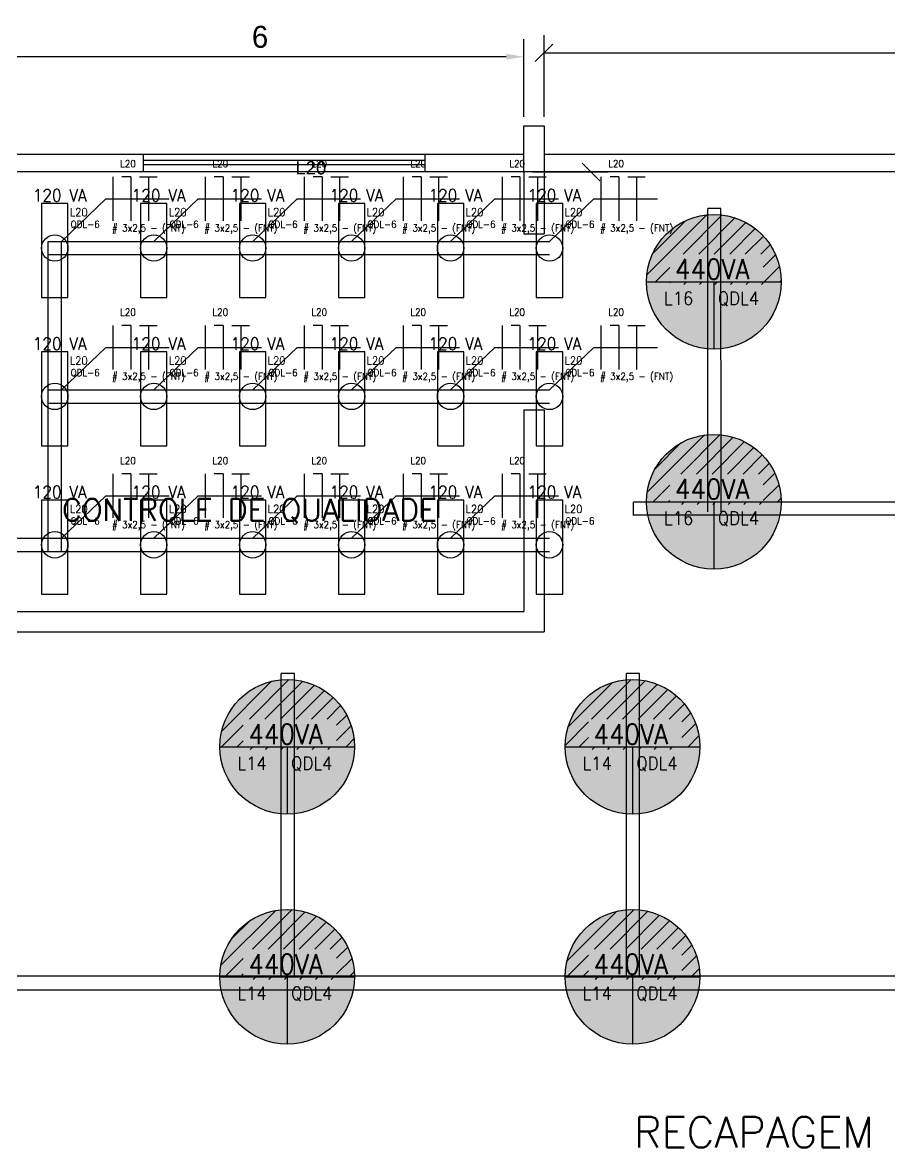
# Model space of a CAD drawing. Extents: x 103 to 641, y -58 to 322.
# Drawn here: x 363.3 to 373.15, y 49.74 to 62.53 of the extents above; entities that cross this region are included whole.
import ezdxf

# ---------------------------------------------------------------- set-up
doc = ezdxf.new("R2010")
doc.units = 0
doc.header["$MEASUREMENT"] = 0
for name, color, linetype in [('_ARQ', 5, 'Continuous'), ('_ARQ-TEXTO', 4, 'Continuous'), ('_COTAS', 4, 'Continuous'), ('_ELT-ELETROCALHAS', 1, 'Continuous'), ('_ELT-LUMINARIAS', 3, 'Continuous'), ('_ELT-LUMINÁRIA', 2, 'Continuous'), ('_ELT-MÁQUINAS', 3, 'Continuous'), ('_ELT-PONTO-TEXTO', 4, 'Continuous'), ('ELET_FIAÇÃO', 1, 'Continuous')]:
    doc.layers.add(name, color=color, linetype=linetype)
doc.styles.add('textstyle3', font='romans')
doc.styles.add('textstyle4', font='arial.ttf')
doc.styles.add('textstyle6', font='Standard')
doc.dimstyles.new('QCADDimStyle', dxfattribs={"dimscale": 0, "dimtxt": 0.25, "dimasz": 0.2, "dimexe": 0.2, "dimexo": 0.1, "dimgap": 0.1, "dimtad": 1, "dimtxsty": 'Standard', "dimcen": 2.5, "dimadec": 1, "dimazin": 3, "dimtfac": 1, "dimtmove": 2, "dimatfit": 3, "dimarcsym": 0})

# ---------------------------------------------------------------- blocks, each defined once
blk = doc.blocks.new('_OBLIQUE')
at = {"color": 0, "linetype": 'ByBlock'}
blk.add_line((-0.5, -0.5), (0.5, 0.5), dxfattribs=at)
blk = doc.blocks.new('*D42')
at = {"layer": '_COTAS', "color": 0, "linetype": 'Continuous', "lineweight": -2, "transparency": 16777216}
for p, q in [((362.997, 61.453), (362.997, 62.337)), ((368.997, 61.453), (368.997, 62.337)), ((368.797, 62.137), (363.197, 62.137))]:
    blk.add_line(p, q, dxfattribs=at)
at = {"layer": '_COTAS', "color": 0, "linetype": 'Continuous', "transparency": 16777216}
for points in [[(363.197, 62.171), (363.197, 62.104), (362.997, 62.137)], [(368.797, 62.171), (368.797, 62.104), (368.997, 62.137)]]:
    blk.add_solid(points, dxfattribs=at)
at = {"layer": 'DEFPOINTS', "color": 0, "linetype": 'Continuous', "transparency": 16777216}
for p in [(362.997, 62.137), (362.997, 61.353), (368.997, 61.353)]:
    blk.add_point(p, dxfattribs=at)
at = {"layer": '_COTAS', "color": 0, "linetype": 'Continuous', "transparency": 16777216, "insert": (365.997, 62.362), "char_height": 0.25, "attachment_point": 5}
blk.add_mtext('6', dxfattribs=at)
blk = doc.blocks.new('Lum_TMS 426')
at = {"layer": '_ELT-LUMINÁRIA', "linetype": 'Continuous'}
for p, q in [((-0.15, 0.5082), (-0.15, -0.5621)), ((0.15, 0.5082), (-0.15, 0.5082)), ((0.15, -0.5621), (0.15, 0.5082)), ((-0.15, -0.5621), (0.15, -0.5621))]:
    blk.add_line(p, q, dxfattribs=at)
blk.add_circle((0, 0), 0.15, dxfattribs=at)
at = {"layer": '_ELT-LUMINÁRIA', "linetype": 'Continuous', "style": 'textstyle4'}
for tag, p, height in [('P', (-0.2514, 0.5294), 0.14), ('C', (0.1706, 0.3619), 0.091), ('A', (0.1803, 0.2295), 0.08)]:
    blk.add_attdef(tag, p, '', height=height, dxfattribs=at)
blk = doc.blocks.new('FIACAO_LUM_ELETRO_DIR')
at = {"layer": 'ELET_FIAÇÃO', "color": 4, "linetype": 'Continuous'}
for p, q in [((0.589, 0.233), (0.589, 0.733)), ((0.789, 0.733), (0.689, 0.733)), ((0.789, 0.733), (0.789, 0.233)), ((0.889, 0.733), (1.089, 0.733)), ((0.989, 0.733), (0.989, 0.233))]:
    blk.add_line(p, q, dxfattribs=at)
at = {"layer": 'ELET_FIAÇÃO', "color": 7, "linetype": 'Continuous'}
for points in [[(0.505, 0.483), (0, 0)], [(0.505, 0.483), (1.227, 0.483)]]:
    blk.add_lwpolyline(points, dxfattribs=at)
at = {"layer": 'ELET_FIAÇÃO', "color": 4, "linetype": 'Continuous', "style": 'textstyle4'}
for tag, p in [('C', (0.668, 0.843)), ('B', (0.575, 0.113))]:
    blk.add_attdef(tag, p, '', height=0.08, dxfattribs=at)
blk = doc.blocks.new('LAMP_Recapagem')
at = {"true_color": 0xffffff}
h = blk.add_hatch(color=7, dxfattribs=at)
h.dxf.hatch_style = 1
edge = h.paths.add_edge_path()
edge.add_arc((0, 0), 0.766, 0, 360)
at = {"layer": '_ELT-LUMINARIAS', "linetype": 'Continuous', "transparency": 33554687}
h = blk.add_hatch(dxfattribs=at)
h.set_pattern_fill('ANSI31', color=256, style=0, pattern_type=0)
h.set_pattern_definition([(45, (-325.58795, -41.82564), (-0.08838835, 0.08838835), [])])
edge = h.paths.add_edge_path(flags=0)
edge.add_line((-0.766, 0), (0.766, 0))
edge.add_arc((0, 0), 0.766, 0, 180)
h.paths.add_polyline_path([(-0.5, -0.03), (0.562, -0.03), (0.562, 0.315), (-0.5, 0.315)], flags=0)
at = {"layer": '_ELT-LUMINARIAS', "linetype": 'Continuous'}
blk.add_circle((0, 0), 0.766, dxfattribs=at)
at = {"layer": '_ELT-MÁQUINAS', "linetype": 'Continuous'}
for p, q in [((-0.766, 0), (0.766, 0)), ((0, 0), (0, -0.766))]:
    blk.add_line(p, q, dxfattribs=at)
at = {"layer": '_ELT-LUMINARIAS', "linetype": 'Continuous', "style": 'textstyle4'}
for tag, p, height in [('990VA', (-0.442, 0.031), 0.226), ('L34', (-0.568, -0.263), 0.15), ('QDL5', (0.044, -0.263), 0.15)]:
    blk.add_attdef(tag, p, '', height=height, dxfattribs=at)

msp = doc.modelspace()

# ---------------------------------------------------------------- linework, layer by layer
at = {"layer": '_ARQ', "linetype": 'Continuous'}
for p, q in [((369.226, 61.453), (369.226, 62.381)), ((393.914, 60.828), (356.768, 60.828)), ((368.997, 60.828), (368.997, 60.122)), ((369.097, 60.828), (369.96, 60.828)), ((369.226, 60.828), (369.226, 60.122)), ((368.997, 60.122), (369.226, 60.122)), ((368.997, 58.122), (368.997, 55.828)), ((368.997, 58.122), (369.226, 58.122)), ((369.226, 58.122), (369.226, 55.599)), ((362.997, 55.828), (368.997, 55.828)), ((356.768, 55.599), (369.226, 55.599))]:
    msp.add_line(p, q, dxfattribs=at)
at = {"layer": '_ARQ'}
for p, q in [((362.997, 61.028), (368.997, 61.028)), ((364.67, 60.825), (364.67, 61.028)), ((367.87, 61.028), (367.87, 60.825)), ((369.226, 61.028), (375.226, 61.028)), ((364.67, 60.963), (367.867, 60.963)), ((364.67, 60.91), (367.867, 60.91))]:
    msp.add_line(p, q, dxfattribs=at)
msp.add_lwpolyline([(369.226, 61.353), (369.226, 60.828), (368.997, 60.828), (368.997, 61.353)], close=True, dxfattribs=at)
at = {"layer": '_COTAS', "linetype": 'Continuous'}
msp.add_line((369.226, 62.181), (400.141, 62.181), dxfattribs=at)
at = {"layer": '_ELT-ELETROCALHAS', "linetype": 'Continuous'}
for p, q in [((371.089, 56.963), (371.088, 60.412)), ((371.238, 60.411), (371.088, 60.412)), ((371.239, 56.963), (371.238, 60.411)), ((363.588, 60.037), (369.288, 60.037)), ((363.588, 56.513), (363.588, 60.037)), ((363.738, 56.513), (363.738, 60.037)), ((363.588, 59.887), (369.288, 59.887)), ((363.588, 58.35), (369.288, 58.35)), ((363.588, 58.2), (369.288, 58.2)), ((400.038, 57.079), (370.245, 57.074)), ((370.245, 56.923), (370.245, 57.074)), ((383.094, 56.927), (370.245, 56.924)), ((362.768, 56.663), (369.288, 56.663)), ((362.768, 56.513), (369.288, 56.513)), ((366.237, 51.677), (366.237, 55.126)), ((366.387, 55.125), (366.237, 55.126)), ((366.387, 51.677), (366.387, 55.125)), ((370.162, 51.677), (370.162, 55.126)), ((370.312, 55.125), (370.162, 55.126)), ((370.312, 51.677), (370.312, 55.125)), ((383.094, 51.682), (361.208, 51.685)), ((383.094, 51.526), (361.208, 51.523))]:
    msp.add_line(p, q, dxfattribs=at)

# ---------------------------------------------------------------- block references
at = {"layer": '_ARQ', "linetype": 'Continuous', "xscale": 0.2, "yscale": 0.2, "zscale": 0.2}
for p, rotation in [((369.226, 62.181), 180), ((369.76, 60.828), 90)]:
    msp.add_blockref('_OBLIQUE', p, dxfattribs=dict(at, rotation=rotation))
at = {"layer": '_ELT-ELETROCALHAS', "linetype": 'Continuous'}
ref = msp.add_blockref('FIACAO_LUM_ELETRO_DIR', (363.738, 60.037), dxfattribs=at)
ref.add_attrib('C', 'L20', (364.406, 60.88), dxfattribs={"layer": 'ELET_FIAÇÃO', "color": 4, "linetype": 'Continuous', "height": 0.08, "style": 'textstyle6'})
ref.add_attrib('B', '# 3x2,5 - (FNT)', (364.313, 60.15), dxfattribs={"layer": 'ELET_FIAÇÃO', "color": 4, "linetype": 'Continuous', "height": 0.08, "style": 'textstyle6'})
ref = msp.add_blockref('FIACAO_LUM_ELETRO_DIR', (364.788, 60.037), dxfattribs=at)
ref.add_attrib('C', 'L20', (365.456, 60.88), dxfattribs={"layer": 'ELET_FIAÇÃO', "color": 4, "linetype": 'Continuous', "height": 0.08, "style": 'textstyle6'})
ref.add_attrib('B', '# 3x2,5 - (FNT)', (365.363, 60.15), dxfattribs={"layer": 'ELET_FIAÇÃO', "color": 4, "linetype": 'Continuous', "height": 0.08, "style": 'textstyle6'})
ref = msp.add_blockref('FIACAO_LUM_ELETRO_DIR', (365.913, 60.037), dxfattribs=at)
ref.add_attrib('C', 'L20', (366.581, 60.88), dxfattribs={"layer": 'ELET_FIAÇÃO', "color": 4, "linetype": 'Continuous', "height": 0.08, "style": 'textstyle6'})
ref.add_attrib('B', '# 3x2,5 - (FNT)', (366.488, 60.15), dxfattribs={"layer": 'ELET_FIAÇÃO', "color": 4, "linetype": 'Continuous', "height": 0.08, "style": 'textstyle6'})
ref = msp.add_blockref('FIACAO_LUM_ELETRO_DIR', (367.038, 60.037), dxfattribs=at)
ref.add_attrib('C', 'L20', (367.706, 60.88), dxfattribs={"layer": 'ELET_FIAÇÃO', "color": 4, "linetype": 'Continuous', "height": 0.08, "style": 'textstyle6'})
ref.add_attrib('B', '# 3x2,5 - (FNT)', (367.613, 60.15), dxfattribs={"layer": 'ELET_FIAÇÃO', "color": 4, "linetype": 'Continuous', "height": 0.08, "style": 'textstyle6'})
ref = msp.add_blockref('FIACAO_LUM_ELETRO_DIR', (368.163, 60.037), dxfattribs=at)
ref.add_attrib('C', 'L20', (368.831, 60.88), dxfattribs={"layer": 'ELET_FIAÇÃO', "color": 4, "linetype": 'Continuous', "height": 0.08, "style": 'textstyle6'})
ref.add_attrib('B', '# 3x2,5 - (FNT)', (368.738, 60.15), dxfattribs={"layer": 'ELET_FIAÇÃO', "color": 4, "linetype": 'Continuous', "height": 0.08, "style": 'textstyle6'})
ref = msp.add_blockref('FIACAO_LUM_ELETRO_DIR', (369.288, 60.037), dxfattribs=at)
ref.add_attrib('C', 'L20', (369.956, 60.88), dxfattribs={"layer": 'ELET_FIAÇÃO', "color": 4, "linetype": 'Continuous', "height": 0.08, "style": 'textstyle6'})
ref.add_attrib('B', '# 3x2,5 - (FNT)', (369.863, 60.15), dxfattribs={"layer": 'ELET_FIAÇÃO', "color": 4, "linetype": 'Continuous', "height": 0.08, "style": 'textstyle6'})
ref = msp.add_blockref('FIACAO_LUM_ELETRO_DIR', (363.738, 58.35), dxfattribs=at)
ref.add_attrib('C', 'L20', (364.406, 59.193), dxfattribs={"layer": 'ELET_FIAÇÃO', "color": 4, "linetype": 'Continuous', "height": 0.08, "style": 'textstyle6'})
ref.add_attrib('B', '# 3x2,5 - (FNT)', (364.313, 58.463), dxfattribs={"layer": 'ELET_FIAÇÃO', "color": 4, "linetype": 'Continuous', "height": 0.08, "style": 'textstyle6'})
ref = msp.add_blockref('FIACAO_LUM_ELETRO_DIR', (364.788, 58.35), dxfattribs=at)
ref.add_attrib('C', 'L20', (365.456, 59.193), dxfattribs={"layer": 'ELET_FIAÇÃO', "color": 4, "linetype": 'Continuous', "height": 0.08, "style": 'textstyle6'})
ref.add_attrib('B', '# 3x2,5 - (FNT)', (365.363, 58.463), dxfattribs={"layer": 'ELET_FIAÇÃO', "color": 4, "linetype": 'Continuous', "height": 0.08, "style": 'textstyle6'})
ref = msp.add_blockref('FIACAO_LUM_ELETRO_DIR', (365.913, 58.35), dxfattribs=at)
ref.add_attrib('C', 'L20', (366.581, 59.193), dxfattribs={"layer": 'ELET_FIAÇÃO', "color": 4, "linetype": 'Continuous', "height": 0.08, "style": 'textstyle6'})
ref.add_attrib('B', '# 3x2,5 - (FNT)', (366.488, 58.463), dxfattribs={"layer": 'ELET_FIAÇÃO', "color": 4, "linetype": 'Continuous', "height": 0.08, "style": 'textstyle6'})
ref = msp.add_blockref('FIACAO_LUM_ELETRO_DIR', (367.038, 58.35), dxfattribs=at)
ref.add_attrib('C', 'L20', (367.706, 59.193), dxfattribs={"layer": 'ELET_FIAÇÃO', "color": 4, "linetype": 'Continuous', "height": 0.08, "style": 'textstyle6'})
ref.add_attrib('B', '# 3x2,5 - (FNT)', (367.613, 58.463), dxfattribs={"layer": 'ELET_FIAÇÃO', "color": 4, "linetype": 'Continuous', "height": 0.08, "style": 'textstyle6'})
ref = msp.add_blockref('FIACAO_LUM_ELETRO_DIR', (368.163, 58.35), dxfattribs=at)
ref.add_attrib('C', 'L20', (368.831, 59.193), dxfattribs={"layer": 'ELET_FIAÇÃO', "color": 4, "linetype": 'Continuous', "height": 0.08, "style": 'textstyle6'})
ref.add_attrib('B', '# 3x2,5 - (FNT)', (368.738, 58.463), dxfattribs={"layer": 'ELET_FIAÇÃO', "color": 4, "linetype": 'Continuous', "height": 0.08, "style": 'textstyle6'})
ref = msp.add_blockref('FIACAO_LUM_ELETRO_DIR', (369.288, 58.35), dxfattribs=at)
ref.add_attrib('C', 'L20', (369.956, 59.193), dxfattribs={"layer": 'ELET_FIAÇÃO', "color": 4, "linetype": 'Continuous', "height": 0.08, "style": 'textstyle6'})
ref.add_attrib('B', '# 3x2,5 - (FNT)', (369.863, 58.463), dxfattribs={"layer": 'ELET_FIAÇÃO', "color": 4, "linetype": 'Continuous', "height": 0.08, "style": 'textstyle6'})
ref = msp.add_blockref('FIACAO_LUM_ELETRO_DIR', (363.738, 56.663), dxfattribs=at)
ref.add_attrib('C', 'L20', (364.406, 57.506), dxfattribs={"layer": 'ELET_FIAÇÃO', "color": 4, "linetype": 'Continuous', "height": 0.08, "style": 'textstyle6'})
ref.add_attrib('B', '# 3x2,5 - (FNT)', (364.313, 56.776), dxfattribs={"layer": 'ELET_FIAÇÃO', "color": 4, "linetype": 'Continuous', "height": 0.08, "style": 'textstyle6'})
ref = msp.add_blockref('FIACAO_LUM_ELETRO_DIR', (364.788, 56.663), dxfattribs=at)
ref.add_attrib('C', 'L20', (365.456, 57.506), dxfattribs={"layer": 'ELET_FIAÇÃO', "color": 4, "linetype": 'Continuous', "height": 0.08, "style": 'textstyle6'})
ref.add_attrib('B', '# 3x2,5 - (FNT)', (365.363, 56.776), dxfattribs={"layer": 'ELET_FIAÇÃO', "color": 4, "linetype": 'Continuous', "height": 0.08, "style": 'textstyle6'})
ref = msp.add_blockref('FIACAO_LUM_ELETRO_DIR', (365.913, 56.663), dxfattribs=at)
ref.add_attrib('C', 'L20', (366.581, 57.506), dxfattribs={"layer": 'ELET_FIAÇÃO', "color": 4, "linetype": 'Continuous', "height": 0.08, "style": 'textstyle6'})
ref.add_attrib('B', '# 3x2,5 - (FNT)', (366.488, 56.776), dxfattribs={"layer": 'ELET_FIAÇÃO', "color": 4, "linetype": 'Continuous', "height": 0.08, "style": 'textstyle6'})
ref = msp.add_blockref('FIACAO_LUM_ELETRO_DIR', (367.038, 56.663), dxfattribs=at)
ref.add_attrib('C', 'L20', (367.706, 57.506), dxfattribs={"layer": 'ELET_FIAÇÃO', "color": 4, "linetype": 'Continuous', "height": 0.08, "style": 'textstyle6'})
ref.add_attrib('B', '# 3x2,5 - (FNT)', (367.613, 56.776), dxfattribs={"layer": 'ELET_FIAÇÃO', "color": 4, "linetype": 'Continuous', "height": 0.08, "style": 'textstyle6'})
ref = msp.add_blockref('FIACAO_LUM_ELETRO_DIR', (368.163, 56.663), dxfattribs=at)
ref.add_attrib('C', 'L20', (368.831, 57.506), dxfattribs={"layer": 'ELET_FIAÇÃO', "color": 4, "linetype": 'Continuous', "height": 0.08, "style": 'textstyle6'})
ref.add_attrib('B', '# 3x2,5 - (FNT)', (368.738, 56.776), dxfattribs={"layer": 'ELET_FIAÇÃO', "color": 4, "linetype": 'Continuous', "height": 0.08, "style": 'textstyle6'})
at = {"layer": '_ELT-LUMINARIAS', "linetype": 'Continuous'}
ref = msp.add_blockref('LAMP_Recapagem', (371.157, 59.578), dxfattribs=at)
ref.add_attrib('L34', 'L16', (370.589, 59.315), dxfattribs={"linetype": 'Continuous', "height": 0.1501, "style": 'textstyle6'})
ref.add_attrib('QDL5', 'QDL4', (371.202, 59.315), dxfattribs={"linetype": 'Continuous', "height": 0.1501, "style": 'textstyle6'})
ref.add_attrib('990VA', '440VA', (370.715, 59.609), dxfattribs={"linetype": 'Continuous', "height": 0.2256, "style": 'textstyle6'})
ref = msp.add_blockref('LAMP_Recapagem', (371.157, 57.078), dxfattribs=at)
ref.add_attrib('L34', 'L16', (370.589, 56.815), dxfattribs={"linetype": 'Continuous', "height": 0.1501, "style": 'textstyle6'})
ref.add_attrib('QDL5', 'QDL4', (371.202, 56.815), dxfattribs={"linetype": 'Continuous', "height": 0.1501, "style": 'textstyle6'})
ref.add_attrib('990VA', '440VA', (370.715, 57.109), dxfattribs={"linetype": 'Continuous', "height": 0.2256, "style": 'textstyle6'})
ref = msp.add_blockref('LAMP_Recapagem', (366.306, 54.292), dxfattribs=at)
ref.add_attrib('L34', 'L14', (365.738, 54.029), dxfattribs={"linetype": 'Continuous', "height": 0.1501, "style": 'textstyle6'})
ref.add_attrib('QDL5', 'QDL4', (366.35, 54.029), dxfattribs={"linetype": 'Continuous', "height": 0.1501, "style": 'textstyle6'})
ref.add_attrib('990VA', '440VA', (365.864, 54.323), dxfattribs={"linetype": 'Continuous', "height": 0.2256, "style": 'textstyle6'})
ref = msp.add_blockref('LAMP_Recapagem', (370.231, 54.292), dxfattribs=at)
ref.add_attrib('L34', 'L14', (369.663, 54.029), dxfattribs={"linetype": 'Continuous', "height": 0.1501, "style": 'textstyle6'})
ref.add_attrib('QDL5', 'QDL4', (370.275, 54.029), dxfattribs={"linetype": 'Continuous', "height": 0.1501, "style": 'textstyle6'})
ref.add_attrib('990VA', '440VA', (369.789, 54.323), dxfattribs={"linetype": 'Continuous', "height": 0.2256, "style": 'textstyle6'})
ref = msp.add_blockref('LAMP_Recapagem', (366.306, 51.677), dxfattribs=at)
ref.add_attrib('L34', 'L14', (365.738, 51.414), dxfattribs={"linetype": 'Continuous', "height": 0.1501, "style": 'textstyle6'})
ref.add_attrib('QDL5', 'QDL4', (366.35, 51.414), dxfattribs={"linetype": 'Continuous', "height": 0.1501, "style": 'textstyle6'})
ref.add_attrib('990VA', '440VA', (365.864, 51.708), dxfattribs={"linetype": 'Continuous', "height": 0.2256, "style": 'textstyle6'})
ref = msp.add_blockref('LAMP_Recapagem', (370.231, 51.677), dxfattribs=at)
ref.add_attrib('L34', 'L14', (369.663, 51.414), dxfattribs={"linetype": 'Continuous', "height": 0.1501, "style": 'textstyle6'})
ref.add_attrib('QDL5', 'QDL4', (370.275, 51.414), dxfattribs={"linetype": 'Continuous', "height": 0.1501, "style": 'textstyle6'})
ref.add_attrib('990VA', '440VA', (369.789, 51.708), dxfattribs={"linetype": 'Continuous', "height": 0.2256, "style": 'textstyle6'})
at = {"layer": '_ELT-LUMINÁRIA', "linetype": 'Continuous'}
ref = msp.add_blockref('Lum_TMS 426', (363.663, 59.962), dxfattribs=at)
ref.add_attrib('C', 'L20', (363.834, 60.324), dxfattribs={"linetype": 'Continuous', "height": 0.091, "style": 'textstyle6'})
ref.add_attrib('A', 'QDL-6', (363.843, 60.191), dxfattribs={"linetype": 'Continuous', "height": 0.08, "style": 'textstyle6'})
ref.add_attrib('P', '120 VA', (363.412, 60.491), dxfattribs={"linetype": 'Continuous', "height": 0.14, "style": 'textstyle6'})
ref = msp.add_blockref('Lum_TMS 426', (364.788, 59.962), dxfattribs=at)
ref.add_attrib('C', 'L20', (364.959, 60.324), dxfattribs={"linetype": 'Continuous', "height": 0.091, "style": 'textstyle6'})
ref.add_attrib('A', 'QDL-6', (364.968, 60.191), dxfattribs={"linetype": 'Continuous', "height": 0.08, "style": 'textstyle6'})
ref.add_attrib('P', '120 VA', (364.537, 60.491), dxfattribs={"linetype": 'Continuous', "height": 0.14, "style": 'textstyle6'})
ref = msp.add_blockref('Lum_TMS 426', (365.913, 59.962), dxfattribs=at)
ref.add_attrib('C', 'L20', (366.084, 60.324), dxfattribs={"linetype": 'Continuous', "height": 0.091, "style": 'textstyle6'})
ref.add_attrib('A', 'QDL-6', (366.093, 60.191), dxfattribs={"linetype": 'Continuous', "height": 0.08, "style": 'textstyle6'})
ref.add_attrib('P', '120 VA', (365.662, 60.491), dxfattribs={"linetype": 'Continuous', "height": 0.14, "style": 'textstyle6'})
ref = msp.add_blockref('Lum_TMS 426', (367.038, 59.962), dxfattribs=at)
ref.add_attrib('C', 'L20', (367.209, 60.324), dxfattribs={"linetype": 'Continuous', "height": 0.091, "style": 'textstyle6'})
ref.add_attrib('A', 'QDL-6', (367.218, 60.191), dxfattribs={"linetype": 'Continuous', "height": 0.08, "style": 'textstyle6'})
ref.add_attrib('P', '120 VA', (366.787, 60.491), dxfattribs={"linetype": 'Continuous', "height": 0.14, "style": 'textstyle6'})
ref = msp.add_blockref('Lum_TMS 426', (368.163, 59.962), dxfattribs=at)
ref.add_attrib('C', 'L20', (368.334, 60.324), dxfattribs={"linetype": 'Continuous', "height": 0.091, "style": 'textstyle6'})
ref.add_attrib('A', 'QDL-6', (368.343, 60.191), dxfattribs={"linetype": 'Continuous', "height": 0.08, "style": 'textstyle6'})
ref.add_attrib('P', '120 VA', (367.912, 60.491), dxfattribs={"linetype": 'Continuous', "height": 0.14, "style": 'textstyle6'})
ref = msp.add_blockref('Lum_TMS 426', (369.288, 59.962), dxfattribs=at)
ref.add_attrib('C', 'L20', (369.459, 60.324), dxfattribs={"linetype": 'Continuous', "height": 0.091, "style": 'textstyle6'})
ref.add_attrib('A', 'QDL-6', (369.468, 60.191), dxfattribs={"linetype": 'Continuous', "height": 0.08, "style": 'textstyle6'})
ref.add_attrib('P', '120 VA', (369.037, 60.491), dxfattribs={"linetype": 'Continuous', "height": 0.14, "style": 'textstyle6'})
ref = msp.add_blockref('Lum_TMS 426', (363.663, 58.275), dxfattribs=at)
ref.add_attrib('C', 'L20', (363.834, 58.637), dxfattribs={"linetype": 'Continuous', "height": 0.091, "style": 'textstyle6'})
ref.add_attrib('A', 'QDL-6', (363.843, 58.505), dxfattribs={"linetype": 'Continuous', "height": 0.08, "style": 'textstyle6'})
ref.add_attrib('P', '120 VA', (363.412, 58.804), dxfattribs={"linetype": 'Continuous', "height": 0.14, "style": 'textstyle6'})
ref = msp.add_blockref('Lum_TMS 426', (364.788, 58.275), dxfattribs=at)
ref.add_attrib('C', 'L20', (364.959, 58.637), dxfattribs={"linetype": 'Continuous', "height": 0.091, "style": 'textstyle6'})
ref.add_attrib('A', 'QDL-6', (364.968, 58.505), dxfattribs={"linetype": 'Continuous', "height": 0.08, "style": 'textstyle6'})
ref.add_attrib('P', '120 VA', (364.537, 58.804), dxfattribs={"linetype": 'Continuous', "height": 0.14, "style": 'textstyle6'})
ref = msp.add_blockref('Lum_TMS 426', (365.913, 58.275), dxfattribs=at)
ref.add_attrib('C', 'L20', (366.084, 58.637), dxfattribs={"linetype": 'Continuous', "height": 0.091, "style": 'textstyle6'})
ref.add_attrib('A', 'QDL-6', (366.093, 58.505), dxfattribs={"linetype": 'Continuous', "height": 0.08, "style": 'textstyle6'})
ref.add_attrib('P', '120 VA', (365.662, 58.804), dxfattribs={"linetype": 'Continuous', "height": 0.14, "style": 'textstyle6'})
ref = msp.add_blockref('Lum_TMS 426', (367.038, 58.275), dxfattribs=at)
ref.add_attrib('C', 'L20', (367.209, 58.637), dxfattribs={"linetype": 'Continuous', "height": 0.091, "style": 'textstyle6'})
ref.add_attrib('A', 'QDL-6', (367.218, 58.505), dxfattribs={"linetype": 'Continuous', "height": 0.08, "style": 'textstyle6'})
ref.add_attrib('P', '120 VA', (366.787, 58.804), dxfattribs={"linetype": 'Continuous', "height": 0.14, "style": 'textstyle6'})
ref = msp.add_blockref('Lum_TMS 426', (368.163, 58.275), dxfattribs=at)
ref.add_attrib('C', 'L20', (368.334, 58.637), dxfattribs={"linetype": 'Continuous', "height": 0.091, "style": 'textstyle6'})
ref.add_attrib('A', 'QDL-6', (368.343, 58.505), dxfattribs={"linetype": 'Continuous', "height": 0.08, "style": 'textstyle6'})
ref.add_attrib('P', '120 VA', (367.912, 58.804), dxfattribs={"linetype": 'Continuous', "height": 0.14, "style": 'textstyle6'})
ref = msp.add_blockref('Lum_TMS 426', (369.288, 58.275), dxfattribs=at)
ref.add_attrib('C', 'L20', (369.459, 58.637), dxfattribs={"linetype": 'Continuous', "height": 0.091, "style": 'textstyle6'})
ref.add_attrib('A', 'QDL-6', (369.468, 58.505), dxfattribs={"linetype": 'Continuous', "height": 0.08, "style": 'textstyle6'})
ref.add_attrib('P', '120 VA', (369.037, 58.804), dxfattribs={"linetype": 'Continuous', "height": 0.14, "style": 'textstyle6'})
ref = msp.add_blockref('Lum_TMS 426', (363.663, 56.588), dxfattribs=at)
ref.add_attrib('C', 'L20', (363.834, 56.95), dxfattribs={"linetype": 'Continuous', "height": 0.091, "style": 'textstyle6'})
ref.add_attrib('A', 'QDL-6', (363.843, 56.818), dxfattribs={"linetype": 'Continuous', "height": 0.08, "style": 'textstyle6'})
ref.add_attrib('P', '120 VA', (363.412, 57.117), dxfattribs={"linetype": 'Continuous', "height": 0.14, "style": 'textstyle6'})
ref = msp.add_blockref('Lum_TMS 426', (364.788, 56.588), dxfattribs=at)
ref.add_attrib('C', 'L20', (364.959, 56.95), dxfattribs={"linetype": 'Continuous', "height": 0.091, "style": 'textstyle6'})
ref.add_attrib('A', 'QDL-6', (364.968, 56.818), dxfattribs={"linetype": 'Continuous', "height": 0.08, "style": 'textstyle6'})
ref.add_attrib('P', '120 VA', (364.537, 57.117), dxfattribs={"linetype": 'Continuous', "height": 0.14, "style": 'textstyle6'})
ref = msp.add_blockref('Lum_TMS 426', (365.913, 56.588), dxfattribs=at)
ref.add_attrib('C', 'L20', (366.084, 56.95), dxfattribs={"linetype": 'Continuous', "height": 0.091, "style": 'textstyle6'})
ref.add_attrib('A', 'QDL-6', (366.093, 56.818), dxfattribs={"linetype": 'Continuous', "height": 0.08, "style": 'textstyle6'})
ref.add_attrib('P', '120 VA', (365.662, 57.117), dxfattribs={"linetype": 'Continuous', "height": 0.14, "style": 'textstyle6'})
ref = msp.add_blockref('Lum_TMS 426', (367.038, 56.588), dxfattribs=at)
ref.add_attrib('C', 'L20', (367.209, 56.95), dxfattribs={"linetype": 'Continuous', "height": 0.091, "style": 'textstyle6'})
ref.add_attrib('A', 'QDL-6', (367.218, 56.818), dxfattribs={"linetype": 'Continuous', "height": 0.08, "style": 'textstyle6'})
ref.add_attrib('P', '120 VA', (366.787, 57.117), dxfattribs={"linetype": 'Continuous', "height": 0.14, "style": 'textstyle6'})
ref = msp.add_blockref('Lum_TMS 426', (368.163, 56.588), dxfattribs=at)
ref.add_attrib('C', 'L20', (368.334, 56.95), dxfattribs={"linetype": 'Continuous', "height": 0.091, "style": 'textstyle6'})
ref.add_attrib('A', 'QDL-6', (368.343, 56.818), dxfattribs={"linetype": 'Continuous', "height": 0.08, "style": 'textstyle6'})
ref.add_attrib('P', '120 VA', (367.912, 57.117), dxfattribs={"linetype": 'Continuous', "height": 0.14, "style": 'textstyle6'})
ref = msp.add_blockref('Lum_TMS 426', (369.288, 56.588), dxfattribs=at)
ref.add_attrib('C', 'L20', (369.459, 56.95), dxfattribs={"linetype": 'Continuous', "height": 0.091, "style": 'textstyle6'})
ref.add_attrib('A', 'QDL-6', (369.468, 56.818), dxfattribs={"linetype": 'Continuous', "height": 0.08, "style": 'textstyle6'})
ref.add_attrib('P', '120 VA', (369.037, 57.117), dxfattribs={"linetype": 'Continuous', "height": 0.14, "style": 'textstyle6'})

# ---------------------------------------------------------------- texts
at = {"layer": '_ARQ-TEXTO', "style": 'textstyle3'}
for s, height, p in [('CONTROLE DE QUALIDADE', 0.25, (363.745, 56.86)), ('RECAPAGEM', 0.35, (370.248, 49.736))]:
    msp.add_text(s, height=height, dxfattribs=at).set_placement(p)
at = {"layer": '_ELT-PONTO-TEXTO', "linetype": 'Continuous', "insert": (366.4, 60.797), "char_height": 0.15, "width": 2, "attachment_point": 7, "style": 'textstyle4'}
msp.add_mtext('L20', dxfattribs=at)

# ---------------------------------------------------------------- dimensions: what is measured, and where the dimension line sits
at = {"layer": '_COTAS', "linetype": 'Continuous'}
dim = msp.add_linear_dim(base=(362.997, 62.137), p1=(368.997, 61.353), p2=(362.997, 61.353), dimstyle='QCADDimStyle', override={"dimscale": 1, "dimtoh": 0, "dimsah": 1, "dimcen": 0.2, "dimtdec": 2, "dimtofl": 1}, dxfattribs=at)
dim.commit()
dim.dimension.update_dxf_attribs({"geometry": '*D42', "text_midpoint": (365.997, 62.362)})

doc.saveas('drawing.dxf')
